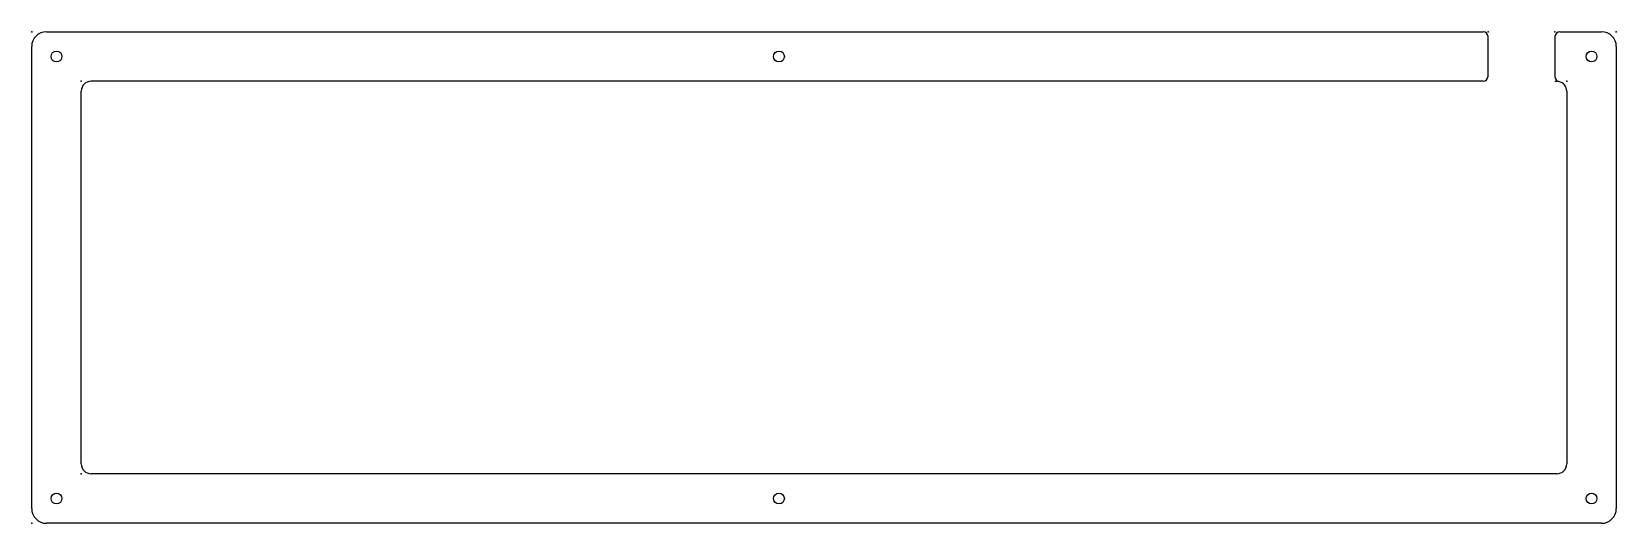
# Model space of a CAD drawing. Header units: millimetres. Extents: x -51 to 269, y 798 to 897.
import ezdxf

# ---------------------------------------------------------------- set-up
doc = ezdxf.new("R2010")
doc.units = ezdxf.units.MM
doc.header["$MEASUREMENT"] = 0
doc.layers.add('Uriel top pt2 v1_Uriel top pt1&2 v1_Acrylic Uriel', color=7, linetype='Continuous')

msp = doc.modelspace()

# ---------------------------------------------------------------- linework, layer by layer
at = {"layer": 'Uriel top pt2 v1_Uriel top pt1&2 v1_Acrylic Uriel'}
for p, q in [((-47.82, 896.9, 1950), (241.89, 896.9, 1950)), ((242.89, 887.9, 1950), (242.89, 895.9, 1950)), ((256.39, 895.9, 1950), (256.39, 887.84, 1950)), ((257.39, 896.9, 1950), (265.76, 896.9, 1950)), ((-50.82, 800.75, 1950), (-50.82, 893.9, 1950)), ((268.76, 893.9, 1950), (268.76, 800.75, 1950)), ((241.89, 886.9, 1950), (-38.82, 886.9, 1950)), ((256.39, 886.9, 1950), (256.76, 886.9, 1950)), ((-40.82, 809.75, 1950), (-40.82, 884.9, 1950)), ((258.76, 884.9, 1950), (258.76, 809.75, 1950)), ((256.76, 807.75, 1950), (-38.82, 807.75, 1950)), ((265.76, 797.75, 1950), (-47.82, 797.75, 1950))]:
    msp.add_line(p, q, dxfattribs=at)
for centre in [(-45.82, 891.9, 1950), (99.88, 891.9, 1950), (263.76, 891.9, 1950), (-45.82, 802.75, 1950), (99.87, 802.75, 1950), (263.76, 802.75, 1950)]:
    msp.add_circle(centre, 1.1, dxfattribs=at)
for centre, radius, start, end in [((-47.82, 893.9, 1950), 3, 90, 180), ((241.89, 895.9, 1950), 1, 0, 90), ((257.39, 895.9, 1950), 1, 90, 180), ((265.76, 893.9, 1950), 3, 0, 90), ((-38.82, 884.9, 1950), 2, 90, 180), ((241.89, 887.9, 1950), 1, 270, 0), ((257.39, 887.84, 1950), 1, 180, 257.8776), ((256.76, 884.9, 1950), 2, 0, 77.8776), ((-38.82, 809.75, 1950), 2, 180, 270), ((256.76, 809.75, 1950), 2, 270, 0), ((-47.82, 800.75, 1950), 3, 180, 270), ((265.76, 800.75, 1950), 3, 270, 360)]:
    msp.add_arc(centre, radius, start, end, dxfattribs=at)
for p in [(-50.82, 896.9, 1950), (242.89, 896.9, 1950), (256.39, 896.9, 1950), (268.76, 896.9, 1950), (-40.82, 886.9, 1950), (258.76, 886.9, 1950), (-40.82, 807.75, 1950), (-50.82, 797.75, 1950)]:
    msp.add_point(p, dxfattribs=at)

doc.saveas('drawing.dxf')
